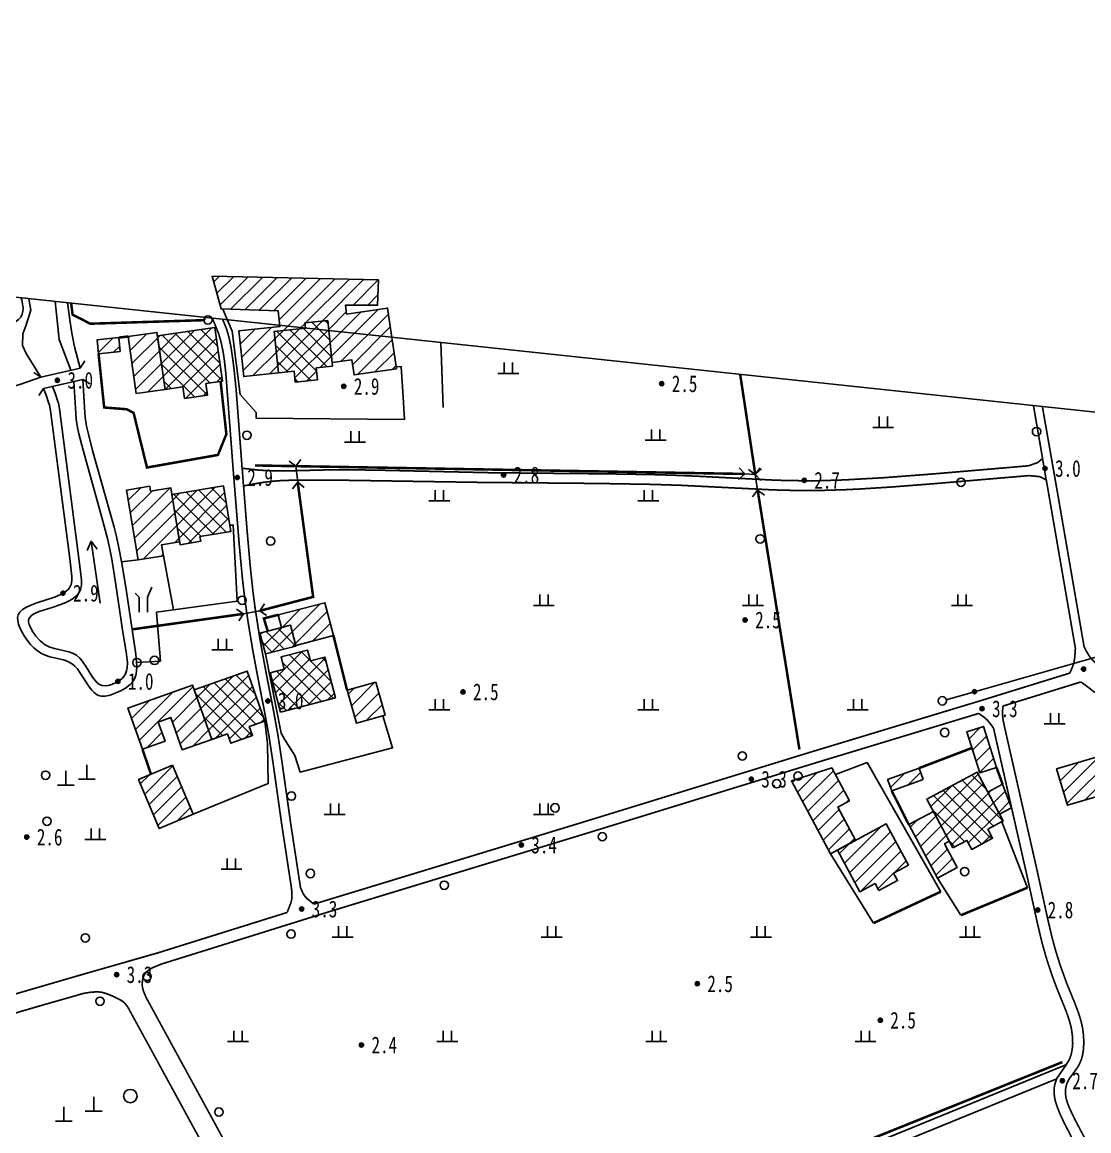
# Model space of a CAD drawing. Header units: metres. Extents: x 494039 to 619385, y 3351420 to 3402703.
# Drawn here: x 590473.4 to 590728.4, y 3393022.2 to 3393287.4 of the extents above; entities that cross this region are included whole.
import ezdxf
from ezdxf.enums import TextEntityAlignment as Align

# ---------------------------------------------------------------- set-up
doc = ezdxf.new("R2010")
doc.units = ezdxf.units.M
for name, pattern in [('2180', [0]), ('2430', [0]), ('2450', [0]), ('4410a', [0]), ('8521', [0]), ('9610', [0])]:
    doc.linetypes.add(name, pattern=pattern)
for name, color, linetype in [('210100', 130, 'Continuous'), ('220200', 130, 'Continuous'), ('220900', 130, '2180'), ('261301', 141, 'Continuous'), ('310300', 8, 'Continuous'), ('310500', 8, 'Continuous'), ('340703', 8, 'Continuous'), ('380201', 8, '2430'), ('380202', 8, '2450'), ('420500', 8, 'Continuous'), ('440100', 8, 'Continuous'), ('450502', 8, 'Continuous'), ('510301', 8, 'Continuous'), ('520101', 8, 'Continuous'), ('720100', 8, 'Continuous'), ('760201', 8, '8521'), ('810100', 8, '9610'), ('810302', 8, 'Continuous'), ('810501', 8, 'Continuous'), ('810504', 8, 'Continuous'), ('范围线', 8, 'Continuous')]:
    doc.layers.add(name, color=color, linetype=linetype)
pattern_1 = [(45, (0, 0), (-1.767766953, 1.767766953), []), (135, (0, 0), (-1.767766953, -1.767766953), [])]
pattern_2 = [(45, (0, 0), (-1.767766953, 1.767766953), [])]

# ---------------------------------------------------------------- blocks, each defined once
blk = doc.blocks.new('of')
at = {"color": 0, "linetype": 'Continuous'}
for p, q in [((0, 0), (0, 1.7)), ((-1, 0), (1, 0))]:
    blk.add_line(p, q, dxfattribs=at)
blk = doc.blocks.new('gc170')
at = {"linetype": 'Continuous'}
blk.add_circle((0, 0), 0.5, dxfattribs=at)
blk = doc.blocks.new('gu')
at = {"flags": 128}
for points in [[(3.75, 0), (-3.75, 0)], [(2.71, -0.6), (3.75, 0), (3.75, 0), (2.71, 0.6)]]:
    blk.add_lwpolyline(points, dxfattribs=at)
blk = doc.blocks.new('p_point')
for radius in [0.25, 0.2, 0.15, 0.1, 0.05]:
    blk.add_circle((0, 0), radius)
blk.add_point((0, 0))
blk = doc.blocks.new('vm')
at = {"linetype": 'Continuous'}
for p, q in [((1.25, 0), (-1.25, 0)), ((-0.5, 0), (-0.5, 1.3)), ((0.5, 1.3), (0.5, 0))]:
    blk.add_line(p, q, dxfattribs=at)
blk = doc.blocks.new('v1')
blk.add_circle((0, 0), 0.8)
blk = doc.blocks.new('gc246')
for p, q in [((0.5, 1.8), (1, 3)), ((-0.5, 1.8), (-1, 2.3)), ((-0.5, 1.8), (-0.5, 0)), ((0.5, 1.8), (0.5, 0))]:
    blk.add_line(p, q)
blk = doc.blocks.new('tx')
h = blk.add_hatch(color=256)
edge = h.paths.add_edge_path()
edge.add_arc((4, 0), 0.25, 0, 360)
blk.add_line((0.5, 0), (4, 0))
for centre, radius in [((0, 0), 0.5), ((4, 0), 0.25)]:
    blk.add_circle(centre, radius)
blk = doc.blocks.new('1-3&1-4')
at = {"layer": '310300', "linetype": 'Continuous'}
h = blk.add_hatch(dxfattribs=at)
h.set_pattern_fill('ANSI31', color=8, scale=20, style=0)
h.set_pattern_definition(pattern_2)
h.paths.add_polyline_path([(590534.6938, 3393203.4963), (590526.3878, 3393202.6272), (590525.2424, 3393213.5731), (590535.0282, 3393214.5971), (590534.636, 3393218.3448), (590521.0011, 3393218.7973), (590518.8243, 3393226.6216), (590558.5683, 3393225.7297), (590558.389, 3393219.6964), (590550.7309, 3393219.7363), (590550.9604, 3393217.5698), (590560.752, 3393218.9954), (590562.8626, 3393204.4993), (590552.7422, 3393203.0259), (590552.214, 3393206.6536), (590547.5212, 3393205.9703), (590546.4692, 3393216.0234), (590541.018, 3393215.453), (590541.1459, 3393214.2308), (590533.6526, 3393213.4467)])
h = blk.add_hatch(dxfattribs=at)
h.set_pattern_fill('ANSI31', color=8, scale=20, style=0)
h.set_pattern_definition(pattern_2)
h.paths.add_polyline_path([(590507.5788, 3393199.5532), (590500.6732, 3393198.5585), (590498.7072, 3393212.2074), (590505.6128, 3393213.202)])
h = blk.add_hatch(dxfattribs=at)
h.set_pattern_fill('ANSI31', color=8, scale=20, style=0)
h.set_pattern_definition(pattern_2)
h.paths.add_polyline_path([(590496.8692, 3393208.6267), (590491.6679, 3393208.0682), (590491.3111, 3393211.3911), (590496.5125, 3393211.9496)])
h = blk.add_hatch(dxfattribs=at)
h.set_pattern_fill('ANSI31', color=8, scale=20, style=0)
h.set_pattern_definition(pattern_2)
h.paths.add_polyline_path([(590511.0447, 3393163.0928), (590506.7278, 3393162.3844), (590507.1564, 3393159.7728), (590501.0968, 3393158.7783), (590498.3543, 3393175.4892), (590503.9216, 3393176.4029), (590504.1123, 3393175.2409), (590508.9215, 3393176.0301)])
h = blk.add_hatch(dxfattribs=at)
h.set_pattern_fill('ANSI31', color=8, scale=20, style=0)
h.set_pattern_definition(pattern_2)
h.paths.add_polyline_path([(590535.4194, 3393142.6182), (590534.6359, 3393145.6432), (590545.7955, 3393148.5338), (590547.8327, 3393140.6685), (590538.7934, 3393138.3271), (590537.5397, 3393143.1673)])
h = blk.add_hatch(dxfattribs=at)
h.set_pattern_fill('ANSI31', color=8, scale=20, style=0)
h.set_pattern_definition(pattern_2)
h.paths.add_polyline_path([(590518.7397, 3393115.8453), (590511.6898, 3393113.3489), (590508.9644, 3393121.0458), (590505.9369, 3393119.9737), (590507.5598, 3393115.3907), (590502.1596, 3393113.4785), (590498.6663, 3393123.3442), (590514.1438, 3393128.8247)])
h = blk.add_hatch(dxfattribs=at)
h.set_pattern_fill('ANSI31', color=8, scale=20, style=0)
h.set_pattern_definition(pattern_2)
h.paths.add_polyline_path([(590557.9228, 3393129.5674), (590560.1594, 3393121.6099), (590553.3139, 3393119.6858), (590551.0773, 3393127.6434)])
h = blk.add_hatch(dxfattribs=at)
h.set_pattern_fill('ANSI31', color=8, scale=20, style=0)
h.set_pattern_definition(pattern_2)
h.paths.add_polyline_path([(590706.3563, 3393109.0997), (590703.2627, 3393118.9306), (590699.2548, 3393117.6693), (590702.3484, 3393107.8385)])
h = blk.add_hatch(dxfattribs=at)
h.set_pattern_fill('ANSI31', color=8, scale=20, style=0)
h.set_pattern_definition(pattern_2)
h.paths.add_polyline_path([(590739.0918, 3393104.7689), (590723.2908, 3393100.0822), (590720.7159, 3393108.7633), (590736.5169, 3393113.45)])
h = blk.add_hatch(dxfattribs=at)
h.set_pattern_fill('ANSI31', color=8, scale=20, style=0)
h.set_pattern_definition(pattern_2)
h.paths.add_polyline_path([(590509.3554, 3393109.671), (590514.2585, 3393097.9397), (590506.1233, 3393094.5396), (590501.2202, 3393106.2708)])
h = blk.add_hatch(dxfattribs=at)
h.set_pattern_fill('ANSI31', color=8, scale=20, style=0)
h.set_pattern_definition(pattern_2)
h.paths.add_polyline_path([(590672.666, 3393091.7113), (590668.4085, 3393099.6672), (590671.1744, 3393101.1473), (590666.9633, 3393109.0167), (590657.3352, 3393105.9323), (590666.6641, 3393088.4995)])
h = blk.add_hatch(dxfattribs=at)
h.set_pattern_fill('ANSI31', color=8, scale=20, style=0)
h.set_pattern_definition(pattern_2)
h.paths.add_polyline_path([(590688.8454, 3393106.2682), (590681.2958, 3393103.5378), (590680.3185, 3393106.24), (590687.8682, 3393108.9704)])
h = blk.add_hatch(dxfattribs=at)
h.set_pattern_fill('ANSI31', color=8, scale=20, style=0)
h.set_pattern_definition(pattern_2)
h.paths.add_polyline_path([(590704.2797, 3393103.2415), (590707.8154, 3393105.1335), (590709.933, 3393099.4994), (590707.0949, 3393097.9807)])
h = blk.add_hatch(dxfattribs=at)
h.set_pattern_fill('ANSI31', color=8, scale=20, style=0)
h.set_pattern_definition(pattern_2)
h.paths.add_polyline_path([(590695.0501, 3393091.483), (590693.954, 3393090.8964), (590696.9842, 3393085.2339), (590692.2222, 3393082.6856), (590685.3927, 3393095.4478), (590691.2508, 3393098.5827)])
h = blk.add_hatch(dxfattribs=at)
h.set_pattern_fill('ANSI31', color=8, scale=20, style=0)
h.set_pattern_definition(pattern_2)
h.paths.add_polyline_path([(590678.2238, 3393079.6639), (590677.3223, 3393081.3484), (590673.6463, 3393079.3812), (590668.2988, 3393089.3742), (590679.9947, 3393095.6331), (590685.2763, 3393085.7634), (590681.727, 3393083.864), (590682.6943, 3393082.0563)])
at = {"layer": '310500', "linetype": 'Continuous'}
h = blk.add_hatch(dxfattribs=at)
h.set_pattern_fill('ANSI37', color=8, scale=20, style=0)
h.set_pattern_definition(pattern_1)
h.paths.add_polyline_path([(590541.1459, 3393214.2308), (590541.018, 3393215.453), (590546.4692, 3393216.0234), (590547.6065, 3393205.1545), (590543.7027, 3393204.746), (590544.0046, 3393201.8601), (590538.7051, 3393201.3056), (590538.4349, 3393203.8878), (590534.6938, 3393203.4963), (590533.6526, 3393213.4467)])
h = blk.add_hatch(dxfattribs=at)
h.set_pattern_fill('ANSI37', color=8, scale=20, style=0)
h.set_pattern_definition(pattern_1)
h.paths.add_polyline_path([(590517.3524, 3393200.961), (590517.7503, 3393198.1991), (590512.2409, 3393197.4055), (590511.8431, 3393200.1674), (590507.5788, 3393199.5532), (590505.7299, 3393212.3889), (590519.4674, 3393214.3676), (590521.3162, 3393201.5319)])
h = blk.add_hatch(dxfattribs=at)
h.set_pattern_fill('ANSI37', color=8, scale=20, style=0)
h.set_pattern_definition(pattern_1)
h.paths.add_polyline_path([(590515.8934, 3393164.3891), (590516.0849, 3393163.2222), (590511.1562, 3393162.4134), (590509.1843, 3393174.4283), (590521.545, 3393176.4569), (590523.3254, 3393165.6088)])
h = blk.add_hatch(dxfattribs=at)
h.set_pattern_fill('ANSI37', color=8, scale=20, style=0)
h.set_pattern_definition(pattern_1)
h.paths.add_polyline_path([(590530.2584, 3393141.2814), (590537.5397, 3393143.1673), (590538.836, 3393138.1627), (590531.5547, 3393136.2767)])
h = blk.add_hatch(dxfattribs=at)
h.set_pattern_fill('ANSI37', color=8, scale=20, style=0)
h.set_pattern_definition(pattern_1)
h.paths.add_polyline_path([(590535.1623, 3393122.3491), (590532.7246, 3393131.7601), (590536.0807, 3393132.6294), (590535.3158, 3393135.5825), (590541.637, 3393137.2198), (590542.3084, 3393134.6276), (590545.7466, 3393135.5182), (590548.2777, 3393125.7463)])
h = blk.add_hatch(dxfattribs=at)
h.set_pattern_fill('ANSI37', color=8, scale=20, style=0)
h.set_pattern_definition(pattern_1)
h.paths.add_polyline_path([(590531.4137, 3393120.2295), (590527.7094, 3393118.9178), (590528.4779, 3393116.7475), (590523.2786, 3393114.9065), (590522.4775, 3393117.1688), (590518.7397, 3393115.8453), (590514.5375, 3393127.7128), (590527.1789, 3393132.1891)])
h = blk.add_hatch(dxfattribs=at)
h.set_pattern_fill('ANSI37', color=8, scale=20, style=0)
h.set_pattern_definition(pattern_1)
h.paths.add_polyline_path([(590695.9119, 3393089.8725), (590689.6695, 3393101.5376), (590701.736, 3393107.9948), (590707.9784, 3393096.3297), (590704.2549, 3393094.3371), (590705.4058, 3393092.1864), (590700.431, 3393089.5243), (590699.2801, 3393091.675)])
at = {"layer": '210100', "color": 141, "linetype": 'Continuous', "elevation": 2.8973, "flags": 128}
for points in [[(590474.9834, 3393221.2571), (590475.4695, 3393218.5385), (590474.2424, 3393214.7377), (590473.5566, 3393212.82), (590473.4566, 3393210.0511), (590474.3738, 3393208.1354), (590477.8434, 3393202.5233)], [(590485.0283, 3393204.1541), (590482.2063, 3393211.4566), (590481.2879, 3393220.5866)]]:
    blk.add_lwpolyline(points, dxfattribs=at)
at = {"layer": '210100', "color": 141, "linetype": 'Continuous', "flags": 128}
blk.add_lwpolyline([(590480.6278, 3393200.2869), (590481.2671, 3393198.6785), (590481.878, 3393196.9387), (590482.0816, 3393196.2338), (590482.3641, 3393194.9211), (590487.3627, 3393155.9709), (590487.563, 3393153.922), (590487.5475, 3393152.7743), (590487.4956, 3393152.3581), (590487.3176, 3393151.6576), (590486.9922, 3393150.994), (590486.436, 3393150.2943), (590486.1, 3393149.978), (590485.3299, 3393149.4016), (590484.4489, 3393148.8882), (590483.8096, 3393148.5747), (590482.4279, 3393148.0034), (590480.544, 3393147.3687), (590477.491, 3393146.4414), (590476.179, 3393145.8682), (590475.6153, 3393145.4862), (590475.1478, 3393144.9541), (590474.9518, 3393144.405), (590474.9438, 3393143.9934), (590475.0734, 3393143.3607), (590475.2069, 3393142.9744), (590475.7537, 3393141.8335), (590476.6427, 3393140.5201), (590477.7003, 3393139.3982), (590478.4894, 3393138.767), (590478.9083, 3393138.4903), (590480.038, 3393137.9233), (590481.0943, 3393137.5855), (590484.5265, 3393136.8144), (590485.4303, 3393136.4987), (590486.3794, 3393135.9836), (590487.2087, 3393135.2527), (590487.8523, 3393134.4661), (590488.6706, 3393133.2267), (590490.2242, 3393130.7003), (590490.8165, 3393129.9224), (590491.3271, 3393129.3976), (590491.8829, 3393128.9884), (590492.4967, 3393128.7242), (590493.2065, 3393128.6367), (590493.9557, 3393128.7266), (590494.8346, 3393128.9842), (590495.8875, 3393129.4493), (590496.6686, 3393129.9156), (590497.3011, 3393130.4208), (590497.7421, 3393130.9053), (590498.1011, 3393131.4939), (590498.3637, 3393132.2243), (590498.5045, 3393133.0132), (590498.5448, 3393134.1334), (590498.5052, 3393134.862), (590498.2574, 3393136.808), (590497.4996, 3393141.5064), (590495.7497, 3393153.339), (590494.8398, 3393158.9205), (590494.2946, 3393161.7043), (590493.7828, 3393163.9256), (590492.4736, 3393168.9178), (590487.9564, 3393185.0093), (590486.9685, 3393188.9174), (590486.6302, 3393190.4579), (590486.3289, 3393192.4556), (590486.1956, 3393193.7975), (590485.7308, 3393201.4451)], dxfattribs=at)
at = {"layer": '220200', "color": 141, "linetype": 'Continuous', "const_width": 0.6, "flags": 128}
for points, elevation in [([(590648.6872, 3393179.2183), (590645.069, 3393203.1675)], 3.0987), ([(590646.1569, 3393179.3333), (590529.051, 3393181.3678)], 3.0987), ([(590539.2758, 3393177.3353), (590542.9691, 3393149.9273), (590530.2007, 3393146.5876)], 2.9973), ([(590659.2275, 3393113.4418), (590649.2426, 3393175.4644)], 3.0987)]:
    blk.add_lwpolyline(points, dxfattribs=dict(at, elevation=elevation))
for points in [[(590526.3257, 3393145.8686), (590499.6528, 3393142.1489)], [(590547.56, 3392974.7869), (590550.0299, 3392970.5884), (590560.3755, 3392973.5989), (590722.1116, 3393038.6496)]]:
    blk.add_lwpolyline(points, dxfattribs=at)
at = {"layer": '220900', "color": 141, "linetype": 'Continuous'}
for p, q in [((590538.7912, 3393181.1986), (590537.212, 3393182.4258)), ((590538.7912, 3393181.1986), (590540.0184, 3393182.7778)), ((590646.1569, 3393179.3333), (590644.8084, 3393180.8103)), ((590648.6872, 3393179.2183), (590649.8792, 3393180.8243)), ((590646.1569, 3393179.3333), (590644.6799, 3393177.9848)), ((590648.6872, 3393179.2183), (590647.0812, 3393180.4103)), ((590648.6872, 3393179.2183), (590650.1642, 3393180.5668)), ((590648.6872, 3393179.2183), (590650.0357, 3393177.7413)), ((590539.2758, 3393177.3353), (590538.0486, 3393175.7561)), ((590539.2758, 3393177.3353), (590540.855, 3393176.1081)), ((590649.2426, 3393175.4644), (590648.0506, 3393173.8584)), ((590649.2426, 3393175.4644), (590650.8486, 3393174.2724)), ((590526.3257, 3393145.8686), (590524.6772, 3393147.0011)), ((590530.2007, 3393146.5876), (590531.3332, 3393148.2361)), ((590530.2007, 3393146.5876), (590531.8492, 3393145.4551)), ((590526.3257, 3393145.8686), (590525.1932, 3393144.2201))]:
    blk.add_line(p, q, dxfattribs=at)
at = {"layer": '220900', "color": 141, "linetype": '2180', "flags": 128}
for points, elevation in [([(590538.7912, 3393181.1986), (590539.2758, 3393177.3353)], 2.9973), ([(590646.1569, 3393179.3333), (590648.6872, 3393179.2183)], 3.0987), ([(590648.6872, 3393179.2183), (590649.2426, 3393175.4644)], 3.0987), ([(590530.2007, 3393146.5876), (590526.3257, 3393145.8686)], 2.505)]:
    blk.add_lwpolyline(points, dxfattribs=dict(at, elevation=elevation))
at = {"layer": '310300', "color": 8, "linetype": 'Continuous', "flags": 128}
for points in [[(590534.6938, 3393203.4963), (590526.3878, 3393202.6272), (590525.2424, 3393213.5731), (590535.0282, 3393214.5971), (590534.636, 3393218.3448), (590521.0011, 3393218.7973), (590518.8243, 3393226.6216), (590558.5683, 3393225.7297), (590558.389, 3393219.6964), (590550.7309, 3393219.7363), (590550.9604, 3393217.5698), (590560.752, 3393218.9954), (590562.8626, 3393204.4993), (590552.7422, 3393203.0259), (590552.214, 3393206.6536), (590547.5212, 3393205.9703), (590546.4692, 3393216.0234), (590541.018, 3393215.453), (590541.1459, 3393214.2308), (590533.6526, 3393213.4467)], [(590507.5788, 3393199.5532), (590500.6732, 3393198.5585), (590498.7072, 3393212.2074), (590505.6128, 3393213.202)], [(590511.0447, 3393163.0928), (590506.7278, 3393162.3844), (590507.1564, 3393159.7728), (590501.0968, 3393158.7783), (590498.3543, 3393175.4892), (590503.9216, 3393176.4029), (590504.1123, 3393175.2409), (590508.9215, 3393176.0301)], [(590535.4194, 3393142.6182), (590534.6359, 3393145.6432), (590545.7955, 3393148.5338), (590547.8327, 3393140.6685), (590538.7934, 3393138.3271), (590537.5397, 3393143.1673)], [(590518.7397, 3393115.8453), (590511.6898, 3393113.3489), (590508.9644, 3393121.0458), (590505.9369, 3393119.9737), (590507.5598, 3393115.3907), (590502.1596, 3393113.4785), (590498.6663, 3393123.3442), (590514.1438, 3393128.8247)], [(590557.9228, 3393129.5674), (590560.1594, 3393121.6099), (590553.3139, 3393119.6858), (590551.0773, 3393127.6434)], [(590706.3563, 3393109.0997), (590703.2627, 3393118.9306), (590699.2548, 3393117.6693), (590702.3484, 3393107.8385)], [(590739.0918, 3393104.7689), (590723.2908, 3393100.0822), (590720.7159, 3393108.7633), (590736.5169, 3393113.45)], [(590509.3554, 3393109.671), (590514.2585, 3393097.9397), (590506.1233, 3393094.5396), (590501.2202, 3393106.2708)], [(590672.666, 3393091.7113), (590668.4085, 3393099.6672), (590671.1744, 3393101.1473), (590666.9633, 3393109.0167), (590657.3352, 3393105.9323), (590666.6641, 3393088.4995)], [(590695.0501, 3393091.483), (590693.954, 3393090.8964), (590696.9842, 3393085.2339), (590692.2222, 3393082.6856), (590685.3927, 3393095.4478), (590691.2508, 3393098.5827)], [(590678.2238, 3393079.6639), (590677.3223, 3393081.3484), (590673.6463, 3393079.3812), (590668.2988, 3393089.3742), (590679.9947, 3393095.6331), (590685.2763, 3393085.7634), (590681.727, 3393083.864), (590682.6943, 3393082.0563)]]:
    blk.add_lwpolyline(points, close=True, dxfattribs=at)
for points, elevation in [([(590496.8692, 3393208.6267), (590491.6679, 3393208.0682), (590491.3111, 3393211.3911), (590496.5125, 3393211.9496)], 6.7466), ([(590688.8454, 3393106.2682), (590681.2958, 3393103.5378), (590680.3185, 3393106.24), (590687.8682, 3393108.9704)], 5.4611), ([(590704.2797, 3393103.2415), (590707.8154, 3393105.1335), (590709.933, 3393099.4994), (590707.0949, 3393097.9807)], 6.2794)]:
    blk.add_lwpolyline(points, close=True, dxfattribs=dict(at, elevation=elevation))
at = {"layer": '310500', "color": 8, "linetype": 'Continuous', "flags": 128}
for points in [[(590541.1459, 3393214.2308), (590541.018, 3393215.453), (590546.4692, 3393216.0234), (590547.6065, 3393205.1545), (590543.7027, 3393204.746), (590544.0046, 3393201.8601), (590538.7051, 3393201.3056), (590538.4349, 3393203.8878), (590534.6938, 3393203.4963), (590533.6526, 3393213.4467)], [(590517.3524, 3393200.961), (590517.7503, 3393198.1991), (590512.2409, 3393197.4055), (590511.8431, 3393200.1674), (590507.5788, 3393199.5532), (590505.7299, 3393212.3889), (590519.4674, 3393214.3676), (590521.3162, 3393201.5319)], [(590535.1623, 3393122.3491), (590532.7246, 3393131.7601), (590536.0807, 3393132.6294), (590535.3158, 3393135.5825), (590541.637, 3393137.2198), (590542.3084, 3393134.6276), (590545.7466, 3393135.5182), (590548.2777, 3393125.7463)], [(590531.4137, 3393120.2295), (590527.7094, 3393118.9178), (590528.4779, 3393116.7475), (590523.2786, 3393114.9065), (590522.4775, 3393117.1688), (590518.7397, 3393115.8453), (590514.5375, 3393127.7128), (590527.1789, 3393132.1891)], [(590695.9119, 3393089.8725), (590689.6695, 3393101.5376), (590701.736, 3393107.9948), (590707.9784, 3393096.3297), (590704.2549, 3393094.3371), (590705.4058, 3393092.1864), (590700.431, 3393089.5243), (590699.2801, 3393091.675)]]:
    blk.add_lwpolyline(points, close=True, dxfattribs=at)
for points, elevation in [([(590515.8934, 3393164.3891), (590516.0849, 3393163.2222), (590511.1562, 3393162.4134), (590509.1843, 3393174.4283), (590521.545, 3393176.4569), (590523.3254, 3393165.6088)], 10.1996), ([(590530.2584, 3393141.2814), (590537.5397, 3393143.1673), (590538.836, 3393138.1627), (590531.5547, 3393136.2767)], 8.8707)]:
    blk.add_lwpolyline(points, close=True, dxfattribs=dict(at, elevation=elevation))
at = {"layer": '380201', "color": 8, "linetype": '2430', "const_width": 0.6, "flags": 128}
for points in [[(590485.1073, 3393220.1804), (590485.4612, 3393217.4384), (590489.6926, 3393215.27), (590517.1159, 3393216.1295)], [(590491.6679, 3393208.0682), (590493.0054, 3393195.2263), (590498.425, 3393194.8061), (590500.0441, 3393193.9367), (590503.2383, 3393180.8699), (590520.2127, 3393183.8863), (590522.2236, 3393188.8596), (590520.8394, 3393201.4632)], [(590534.6359, 3393145.6432), (590531.1875, 3393144.7788), (590532.0968, 3393141.7575)], [(590551.0773, 3393127.6434), (590547.8327, 3393140.6685)]]:
    blk.add_lwpolyline(points, dxfattribs=at)
for points, elevation in [([(590498.7072, 3393212.2074), (590496.5125, 3393211.9496)], 6.7198), ([(590502.1596, 3393113.4785), (590504.1973, 3393107.5151)], 4.7343), ([(590700.4756, 3393113.7899), (590687.8682, 3393108.9704)], 5.9655), ([(590707.8154, 3393105.1335), (590706.3563, 3393109.0997)], 5.9655), ([(590681.2958, 3393103.5378), (590685.3927, 3393095.4478)], 5.7721), ([(590697.8613, 3393073.7859), (590713.7355, 3393080.3665)], 5.3406), ([(590676.968, 3393071.9059), (590693.0277, 3393079.415)], 5.3406)]:
    blk.add_lwpolyline(points, dxfattribs=dict(at, elevation=elevation))
at = {"layer": '380202', "color": 8, "linetype": '2450', "flags": 128}
for points in [[(590521.3849, 3393218.7846), (590523.575, 3393213.4628), (590525.526, 3393198.3166), (590529.3848, 3393194.0526), (590529.3794, 3393192.6422), (590564.8131, 3393192.3842), (590564.4181, 3393198.9806)], [(590574.0597, 3393195.2629), (590573.4824, 3393210.7812)], [(590507.1564, 3393159.7728), (590509.5818, 3393146.8687), (590524.7961, 3393148.934), (590523.877, 3393167.1204), (590523.082, 3393167.0917)], [(590531.5547, 3393136.2767), (590535.3005, 3393117.366), (590536.1401, 3393115.9301)], [(590514.2585, 3393097.9397), (590532.2178, 3393105.2792), (590532.0492, 3393114.7424), (590531.4137, 3393120.2295)], [(590536.1401, 3393115.9301), (590538.5999, 3393112.0274), (590539.8269, 3393108.02), (590561.9742, 3393113.809), (590559.6317, 3393121.4616)], [(590713.7355, 3393080.3665), (590707.6299, 3393096.1432)], [(590692.2222, 3393082.6856), (590697.8613, 3393073.7859)]]:
    blk.add_lwpolyline(points, dxfattribs=at)
for points, elevation in [([(590517.1159, 3393216.1295), (590516.9128, 3393216.7977)], 5.3698), ([(590564.4181, 3393198.9806), (590564.0362, 3393204.9771), (590562.7897, 3393204.9996)], 4.1951), ([(590693.0277, 3393079.415), (590675.4005, 3393110.2981), (590667.8221, 3393107.4118)], 5.1472), ([(590666.6641, 3393088.4995), (590676.968, 3393071.9059)], 5.4001)]:
    blk.add_lwpolyline(points, dxfattribs=dict(at, elevation=elevation))
at = {"layer": '420500', "color": 8, "linetype": 'Continuous', "const_width": 0.4, "flags": 128}
for points in [[(590723.8851, 3393131.7005), (590702.1655, 3393124.9803), (590662.387, 3393112.9443), (590607.0153, 3393095.899), (590543.1234, 3393076.4314)], [(590726.5412, 3393129.5892), (590707.9042, 3393123.8121)], [(590726.5412, 3393129.5892), (590728.1893, 3393128.3807), (590729.8807, 3393127.0461)], [(590708.2082, 3393119.109), (590707.9443, 3393120.4366), (590707.787, 3393121.652), (590707.7921, 3393122.5432), (590707.9042, 3393123.8121)], [(590702.1212, 3393122.0592), (590663.2071, 3393110.2602), (590607.8371, 3393093.2153), (590547.4206, 3393074.8213), (590506.76, 3393062.1225)], [(590705.6424, 3393118.5306), (590713.6877, 3393083.0302), (590716.1434, 3393071.8132), (590717.1928, 3393067.3818), (590717.9688, 3393064.5687), (590718.5078, 3393062.8013), (590719.6744, 3393059.2924), (590720.7474, 3393056.4016), (590723.0459, 3393050.7097), (590723.7694, 3393048.587), (590724.1817, 3393047.0082), (590724.3461, 3393046.1475), (590724.5301, 3393044.6214), (590724.5698, 3393043.0855), (590724.4676, 3393041.7747), (590724.1973, 3393040.4383), (590723.8687, 3393039.4961), (590723.5243, 3393038.8245), (590723.0045, 3393038.0245)], [(590708.2082, 3393119.109), (590716.1642, 3393084.0152), (590718.6323, 3393072.7247), (590719.6668, 3393068.3332), (590720.4962, 3393065.3018), (590721.5832, 3393061.833), (590723.1575, 3393057.4552), (590725.0837, 3393052.7421), (590725.9768, 3393050.3676), (590726.5394, 3393048.557), (590726.9566, 3393046.6682), (590727.1714, 3393044.9129), (590727.226, 3393043.1407), (590727.1311, 3393041.6208), (590726.9689, 3393040.5388), (590726.6701, 3393039.3499), (590726.137, 3393038.0722), (590725.6308, 3393037.2498), (590723.8425, 3393034.8031), (590723.3725, 3393033.9635), (590723.09, 3393033.2339), (590722.8949, 3393032.3773), (590722.8315, 3393031.1402), (590722.9875, 3393030.0175), (590723.3016, 3393028.9225), (590723.8622, 3393027.5232), (590725.0334, 3393025.0502), (590727.9577, 3393019.4888)], [(590536.7544, 3393074.4449), (590505.9223, 3393064.8013)], [(590505.9223, 3393064.8013), (590486.8867, 3393059.3498), (590464.9843, 3393052.9654), (590446.6962, 3393047.4839), (590400.1085, 3393033.3253), (590354.9789, 3393019.9198)], [(590502.963, 3393054.2393), (590502.3652, 3393055.714), (590502.1637, 3393056.5036), (590502.1006, 3393057.0986), (590502.1038, 3393057.5492), (590502.2197, 3393058.4496), (590502.3119, 3393058.8252), (590502.559, 3393059.476), (590502.7356, 3393059.7803), (590503.127, 3393060.2423), (590504.0068, 3393060.9209), (590504.6952, 3393061.289), (590506.76, 3393062.1225)], [(590488.2524, 3393055.1307), (590477.0863, 3393051.9362), (590466.2301, 3393048.754), (590444.037, 3393042.0703), (590402.2895, 3393029.3971), (590356.2292, 3393015.7119)], [(590488.2524, 3393055.1307), (590489.7352, 3393055.3471), (590491.1328, 3393055.4608), (590491.6412, 3393055.4493), (590492.4792, 3393055.3336), (590493.4724, 3393055.0521), (590494.8945, 3393054.4955), (590496.9238, 3393053.4997), (590497.2947, 3393053.2681), (590497.8299, 3393052.8432), (590498.6267, 3393051.8743)], [(590548.7297, 3392969.7729), (590542.5881, 3392981.0926), (590527.778, 3393008.7512), (590502.963, 3393054.2393)], [(590580.5242, 3392833.4521), (590579.434, 3392847.1613), (590578.6782, 3392854.8419), (590578.0939, 3392859.9563), (590576.9738, 3392868.5438), (590576.3135, 3392873.1604), (590574.8868, 3392882.3776), (590573.5365, 3392890.2559), (590572.4458, 3392896.0159), (590570.8711, 3392903.5825), (590569.3979, 3392910.0426), (590568.6121, 3392913.2621), (590567.0636, 3392919.1409), (590565.5979, 3392924.1342), (590564.3094, 3392928.091), (590563.0164, 3392931.6746), (590561.7262, 3392934.8837), (590560.6255, 3392937.3554), (590559.0389, 3392940.6174), (590556.9757, 3392944.5483), (590549.1828, 3392958.5602), (590546.3406, 3392963.7567), (590523.436, 3393006.3947), (590498.6267, 3393051.8743)], [(590720.7379, 3393034.6429), (590720.3092, 3393033.3293), (590720.1716, 3393032.6436), (590720.1037, 3393031.6491), (590720.2156, 3393030.329), (590720.4886, 3393029.0983), (590720.9505, 3393027.6939), (590721.6402, 3393026.0265), (590722.5879, 3393024.0101), (590724.2817, 3393020.7228)]]:
    blk.add_lwpolyline(points, dxfattribs=at)
at = {"layer": '420500', "color": 8, "linetype": 'Continuous', "const_width": 0.4, "elevation": 3.4292, "flags": 128}
blk.add_lwpolyline([(590702.1212, 3393122.0592), (590703.5586, 3393120.9995), (590704.1884, 3393120.4199), (590704.8732, 3393119.5909), (590705.6424, 3393118.5306)], dxfattribs=at)
at = {"layer": '440100', "color": 8, "linetype": '4410a', "const_width": 0.4, "flags": 128}
for points in [[(590518.8382, 3393216.5929), (590519.5635, 3393214.9351), (590520.3645, 3393212.8953), (590520.8529, 3393211.2714), (590521.1201, 3393210.1712), (590521.5437, 3393207.9382), (590521.7494, 3393206.5257), (590522.0922, 3393203.3895), (590523.8089, 3393180.9048), (590525.2869, 3393162.5385), (590526.0629, 3393154.3123), (590526.6078, 3393149.5878), (590527.4345, 3393143.7856), (590528.5447, 3393137.0894), (590529.8034, 3393130.3678), (590531.4122, 3393122.1484), (590532.4358, 3393116.4571), (590533.3536, 3393110.3981), (590535.4745, 3393095.392), (590537.8281, 3393079.9861)], [(590715.1817, 3393195.7107), (590717.3719, 3393183.0445)], [(590525.9866, 3393180.6913), (590530.1028, 3393180.2412), (590533.7956, 3393180.0591), (590537.5239, 3393180.0843), (590546.5974, 3393180.3092), (590554.1047, 3393180.2988), (590559.1072, 3393180.2251), (590585.0399, 3393179.6345), (590613.8228, 3393179.3531), (590624.9633, 3393179.1584), (590630.5319, 3393178.9808), (590635.3944, 3393178.7609), (590653.0164, 3393177.8674), (590656.0549, 3393177.7685), (590661.297, 3393177.6974), (590663.9555, 3393177.7228), (590670.0322, 3393177.9102), (590679.5217, 3393178.4458), (590691.4908, 3393179.3631), (590713.9684, 3393181.28)], [(590718.2629, 3393177.892), (590725.2157, 3393137.6233)], [(590723.8851, 3393131.7005), (590724.6067, 3393133.3701), (590724.8901, 3393134.3204), (590725.0557, 3393135.3847), (590725.2157, 3393137.6233)], [(590536.7544, 3393074.4449), (590537.6271, 3393076.6858), (590537.8385, 3393077.5121), (590537.917, 3393078.3353), (590537.8281, 3393079.9861)], [(590551.0295, 3392969.4967), (590560.8833, 3392972.7751), (590567.0249, 3392974.9392), (590574.296, 3392977.6513), (590582.8417, 3392980.9874), (590595.9301, 3392986.2735), (590627.2502, 3392999.1433), (590679.1092, 3393020.073), (590723.0045, 3393038.0245)]]:
    blk.add_lwpolyline(points, dxfattribs=at)
at = {"layer": '440100', "color": 8, "linetype": 'Continuous', "const_width": 0.4, "flags": 128}
for points in [[(590521.317, 3393216.3292), (590521.591, 3393215.71), (590522.3156, 3393213.8809), (590522.9018, 3393211.8043), (590523.352, 3393209.5213), (590523.8164, 3393206.3372), (590524.0959, 3393204.0064), (590524.5722, 3393199.3357), (590525.9866, 3393180.6913)], [(590717.3149, 3393195.4838), (590720.9362, 3393174.8435), (590727.2996, 3393137.9831)], [(590526.3374, 3393176.4663), (590528.7111, 3393176.9354), (590531.1391, 3393177.3346), (590533.664, 3393177.6242), (590535.0477, 3393177.7271), (590538.5204, 3393177.8613), (590540.8415, 3393177.8855), (590549.1387, 3393177.8462), (590582.4147, 3393177.3262), (590610.9833, 3393177.0606), (590623.9729, 3393176.8422), (590631.0746, 3393176.6106), (590652.9979, 3393175.5186), (590659.0881, 3393175.3607), (590663.9771, 3393175.3749), (590670.1006, 3393175.5639), (590673.5443, 3393175.7304), (590680.7286, 3393176.1766), (590691.6516, 3393177.0222), (590714.1612, 3393178.9418)], [(590526.3374, 3393176.4663), (590527.1273, 3393166.3846), (590527.9088, 3393157.4732), (590528.6036, 3393150.9877), (590529.116, 3393147.122), (590530.1007, 3393140.7642), (590530.6689, 3393137.4421), (590531.8547, 3393131.0914), (590533.5348, 3393122.5074), (590534.5597, 3393116.8108), (590535.4799, 3393110.7365), (590537.6037, 3393095.7081), (590539.9564, 3393080.3077)], [(590727.2996, 3393137.9831), (590727.8645, 3393136.8878), (590728.4636, 3393135.8866), (590729.0082, 3393135.1866), (590730.4072, 3393133.7359)], [(590539.9564, 3393080.3077), (590540.6169, 3393078.9224), (590541.0399, 3393078.2736), (590541.3732, 3393077.8897)], [(590541.3732, 3393077.8897), (590543.1234, 3393076.4314)], [(590551.7524, 3392967.3409), (590561.6471, 3392970.6328), (590567.8061, 3392972.8035), (590575.0926, 3392975.522), (590583.6565, 3392978.8653), (590596.7732, 3392984.1618), (590628.1071, 3392997.0373), (590668.6356, 3393013.3635), (590720.7379, 3393034.6429)]]:
    blk.add_lwpolyline(points, dxfattribs=at)
at = {"layer": '440100', "color": 8, "linetype": '4410a', "const_width": 0.4, "elevation": 3.0281, "flags": 128}
blk.add_lwpolyline([(590713.9684, 3393181.28), (590716.2189, 3393182.0556), (590717.3719, 3393183.0445)], dxfattribs=at)
at = {"layer": '440100', "color": 8, "linetype": 'Continuous', "const_width": 0.4, "elevation": 3.0281, "flags": 128}
blk.add_lwpolyline([(590714.1612, 3393178.9418), (590716.7017, 3393178.6821), (590718.2629, 3393177.892)], dxfattribs=at)
at = {"layer": '450502', "color": 8, "linetype": 'Continuous'}
for p, q in [((590487.2936, 3393204.6682), (590488.3597, 3393206.3604)), ((590477.8434, 3393202.5233), (590476.1512, 3393203.5894)), ((590487.9128, 3393201.9404), (590489.605, 3393200.8743)), ((590478.4625, 3393199.7954), (590477.3964, 3393198.1032))]:
    blk.add_line(p, q, dxfattribs=at)
at = {"layer": '450502', "color": 8, "linetype": 'Continuous', "flags": 128}
for points in [[(590477.8434, 3393202.5233), (590487.2936, 3393204.6682)], [(590487.9128, 3393201.9404), (590478.4625, 3393199.7954)]]:
    blk.add_lwpolyline(points, dxfattribs=at)
at = {"layer": '520101', "color": 8, "linetype": 'Continuous'}
blk.add_line((590758.2712, 3393143.4943), (590701.0883, 3393127.2509), dxfattribs=at)
at = {"layer": '760201', "color": 8, "linetype": '8521', "flags": 128}
for points in [[(590473.1911, 3393221.4477), (590473.3434, 3393220.8663), (590473.5687, 3393219.5318), (590473.6074, 3393219.0223), (590473.5782, 3393218.1788), (590473.43, 3393217.5185), (590473.0939, 3393216.8651), (590472.5177, 3393216.2462), (590471.7755, 3393215.7136), (590470.9102, 3393215.245), (590470.2027, 3393214.924), (590466.6428, 3393213.5589), (590465.1949, 3393212.9323), (590463.944, 3393212.2022), (590463.2823, 3393211.6249), (590462.8211, 3393210.9661), (590462.6786, 3393210.6263), (590462.5111, 3393209.8877), (590462.5033, 3393208.6662), (590462.7239, 3393207.3548), (590462.9028, 3393206.6797), (590463.3729, 3393205.3164), (590463.9695, 3393203.9691), (590464.6746, 3393202.6796), (590465.4803, 3393201.4947), (590466.0905, 3393200.7722), (590466.6057, 3393200.2904), (590466.998, 3393200.0393), (590467.2912, 3393199.9204), (590467.8784, 3393199.8046), (590468.7458, 3393199.811), (590469.5172, 3393199.9107), (590470.9508, 3393200.2108), (590472.8361, 3393200.7698), (590477.8434, 3393202.5233)], [(590478.4625, 3393199.7954), (590479.1136, 3393198.1923), (590479.7318, 3393196.4569), (590479.9358, 3393195.7531), (590480.2133, 3393194.4412), (590484.773, 3393159.1013), (590485.261, 3393154.8394), (590485.2757, 3393153.7296), (590485.1269, 3393152.8931), (590484.9866, 3393152.5394), (590484.7308, 3393152.1074), (590484.3136, 3393151.6235), (590484.0177, 3393151.3593), (590483.3383, 3393150.881), (590482.4242, 3393150.3922), (590481.1063, 3393149.844), (590476.9352, 3393148.4789), (590475.2898, 3393147.8742), (590474.2644, 3393147.3908), (590473.51, 3393146.9175), (590472.824, 3393146.2737), (590472.4482, 3393145.6219), (590472.3199, 3393145.0245), (590472.3539, 3393144.2511), (590472.545, 3393143.4213), (590472.9284, 3393142.3934), (590473.4682, 3393141.296), (590473.8759, 3393140.591), (590474.5829, 3393139.5379), (590475.3546, 3393138.5784), (590476.1913, 3393137.7185), (590476.6352, 3393137.3293), (590477.826, 3393136.4913), (590478.8617, 3393135.9877), (590480.0292, 3393135.6191), (590483.2791, 3393134.8681), (590483.7989, 3393134.7022), (590484.6657, 3393134.3341), (590485.4055, 3393133.8715), (590486.0266, 3393133.324), (590486.5957, 3393132.6854), (590487.3787, 3393131.6101), (590489.4296, 3393128.3994), (590490.0662, 3393127.581), (590490.6119, 3393127.0237), (590491.2025, 3393126.5816), (590491.851, 3393126.2844), (590492.403, 3393126.1729), (590493.2123, 3393126.1802), (590494.1568, 3393126.3566), (590494.6855, 3393126.5108), (590496.3668, 3393127.1815), (590497.005, 3393127.4919), (590498.1178, 3393128.1288), (590499.2255, 3393128.9802), (590499.9167, 3393129.7725), (590500.2285, 3393130.3127), (590500.4034, 3393130.7317), (590500.5398, 3393131.1705), (590500.7131, 3393132.098), (590500.779, 3393133.4153), (590500.7475, 3393134.2719), (590500.5491, 3393136.2056), (590498.1726, 3393152.2568), (590497.1807, 3393158.3977), (590496.5497, 3393161.6931), (590495.9325, 3393164.3903), (590495.3667, 3393166.6148), (590490.2384, 3393184.9599), (590489.2382, 3393188.874), (590488.8094, 3393190.787), (590488.5003, 3393192.8141), (590488.3853, 3393193.9487), (590487.9128, 3393201.9404)]]:
    blk.add_lwpolyline(points, dxfattribs=at)
at = {"layer": '760201', "color": 8, "linetype": '8521', "elevation": 2.7929, "flags": 128}
blk.add_lwpolyline([(590487.2936, 3393204.6682), (590485.9424, 3393209.7301), (590485.2476, 3393212.9762), (590484.8407, 3393215.608), (590484.2343, 3393220.2732)], dxfattribs=at)
at = {"layer": '810100', "color": 8, "linetype": '9610', "flags": 128}
for points in [[(590525.9866, 3393180.6913), (590526.3374, 3393176.4663)], [(590501.0968, 3393158.7783), (590497.1833, 3393158.3021)]]:
    blk.add_lwpolyline(points, dxfattribs=at)
for points, elevation in [([(590717.3719, 3393183.0445), (590718.2629, 3393177.892)], 3.0281), ([(590509.5818, 3393146.8687), (590505.5092, 3393146.246), (590506.4716, 3393134.583), (590500.8393, 3393134.2227)], 2.7183), ([(590720.7379, 3393034.6429), (590723.0045, 3393038.0245)], 3.0446)]:
    blk.add_lwpolyline(points, dxfattribs=dict(at, elevation=elevation))
at = {"layer": '范围线', "color": 8, "flags": 128}
blk.add_lwpolyline([(580974.9971, 3398172.2884), (580158.1729, 3397748.7629), (583102.2681, 3395406.1495), (589376.9328, 3392493.3034), (594318.9563, 3392016.403), (594002.9657, 3392059.9931), (593709.5027, 3392110.274), (593489.39, 3392154.2585), (593446.55, 3392164.1073), (593184.0367, 3392224.4585), (592856.0894, 3392311.9807), (592630.9821, 3392379.424), (592345.2786, 3392474.0542), (592112.8421, 3392558.6278), (591835.9381, 3392668.5492), (591571.4074, 3392783.2499), (591303.4331, 3392909.9936), (591275.2655, 3392923.316), (591065.2798, 3393031.2284), (591019.813, 3393054.5939), (590886.2864, 3393127.1825), (590776.1303, 3393189.2284), (589711.9005, 3393302.4152), (583546.9224, 3396125.8295)], close=True, dxfattribs=at)
at = {"layer": '261301', "color": 141, "linetype": 'Continuous', "xscale": 2, "yscale": 2, "rotation": 98.42841962552411}
blk.add_blockref('gu', (590490.9591, 3393155.807, 3.0256), dxfattribs=at)
at = {"layer": '340703', "color": 8, "linetype": 'Continuous', "xscale": 2, "yscale": 2}
for p in [(590488.8743, 3393106.3317, 4.1854), (590483.8102, 3393104.8968, 4.2152), (590490.4972, 3393026.9448, 6.4751), (590483.3669, 3393024.521, 6.408)]:
    blk.add_blockref('of', p, dxfattribs=at)
at = {"layer": '510301', "color": 8, "linetype": 'Continuous', "xscale": 2, "yscale": 2}
for p in [(590517.7964, 3393216.1783, 3.8184), (590527.1283, 3393188.59, 3.0067), (590715.9206, 3393189.4826, 2.7174), (590697.8688, 3393177.365, 2.7174), (590649.8485, 3393163.7872, 2.7174), (590532.7872, 3393163.2809, 2.9103), (590525.9815, 3393149.1344, 3.8896), (590505.0369, 3393134.724, 5.6258), (590500.8393, 3393134.2227, 5.3587), (590693.3928, 3393125.0649, 3.2058), (590693.9878, 3393117.4891, 3.5441), (590645.577, 3393111.8728, 3.0099), (590478.9858, 3393107.2594, 3.2651), (590658.8969, 3393107.0595, 4.9152), (590653.8116, 3393105.2334, 3.2058), (590537.7743, 3393102.2817, 3.1346), (590600.8072, 3393099.4682, 3.1346), (590479.3354, 3393096.2664, 3.1227), (590612.1166, 3393092.5654, 3.1346), (590698.7403, 3393084.2263, 3.5142), (590542.3249, 3393083.7652, 3.283), (590574.315, 3393080.9614, 3.1346), (590488.5105, 3393068.35, 2.8378), (590537.7053, 3393069.2734, 3.854), (590503.2381, 3393059.1513, 3.854), (590492.0093, 3393053.2043, 4.0989), (590520.4414, 3393026.7055, 3.283)]:
    blk.add_blockref('gc170', p, dxfattribs=at)
at = {"layer": '520101', "color": 8, "linetype": 'Continuous', "xscale": 2, "yscale": 2, "rotation": 15.85776989500835}
blk.add_blockref('tx', (590693.3928, 3393125.0649), dxfattribs=at)
at = {"layer": '520101', "color": 8, "linetype": 'Continuous', "xscale": 2, "yscale": 2}
blk.add_blockref('gc170', (590693.3928, 3393125.0649), dxfattribs=at)
at = {"layer": '720100', "color": 8, "linetype": 'Continuous', "xscale": 2, "yscale": 2, "zscale": 2}
for p in [(590481.8197, 3393201.7475, 2.9646), (590550.296, 3393200.2808, 2.8585), (590626.3139, 3393200.9253, 2.4927), (590717.9546, 3393180.6437, 2.97), (590524.8293, 3393178.4875, 2.9246), (590588.5016, 3393179.0777, 2.7595), (590660.3845, 3393177.8242, 2.7339), (590483.1693, 3393150.8168, 2.8527), (590646.2538, 3393144.4171, 2.5408), (590727.1646, 3393132.6458, 3.3088), (590496.2832, 3393129.7143, 1), (590578.7903, 3393127.2119, 2.5019), (590532.1374, 3393125.0461, 3.0115), (590702.8846, 3393123.1794, 3.3187), (590647.7187, 3393106.3227, 3.327), (590474.5101, 3393092.4696, 2.6069), (590592.7356, 3393090.576, 3.4062), (590540.2327, 3393075.27, 3.2974), (590716.1908, 3393075.0473, 2.7555), (590495.9829, 3393059.5816, 3.2735), (590634.8127, 3393057.399, 2.4859), (590678.5624, 3393048.6699, 2.473), (590554.5256, 3393042.7556, 2.4499), (590722.083, 3393034.1758, 2.6802)]:
    blk.add_blockref('p_point', p, dxfattribs=at)
at = {"layer": '810302', "color": 8, "linetype": 'Continuous', "xscale": 2, "yscale": 2}
for p in [(590589.6499, 3393203.3803, 3.136), (590679.2626, 3393190.4498, 2.7183), (590552.9584, 3393186.9763, 3.0763), (590624.8653, 3393187.3763, 3.136), (590573.1319, 3393172.8824), (590623.1319, 3393172.8824), (590598.1319, 3393147.8824), (590648.1319, 3393147.8824), (590698.1319, 3393147.8824), (590521.238, 3393137.2752, 3.949), (590573.1319, 3393122.8824), (590623.1319, 3393122.8824), (590673.1319, 3393122.8824), (590720.2306, 3393119.5534, 3.3374), (590548.1319, 3393097.8824), (590598.1319, 3393097.8824), (590490.9002, 3393091.9225, 3.949), (590523.4408, 3393084.7752, 3.949), (590550.0235, 3393068.564), (590600.0235, 3393068.564), (590650.0235, 3393068.564), (590700.0235, 3393068.564), (590525.0235, 3393043.564), (590575.0235, 3393043.564), (590625.0235, 3393043.564), (590675.0235, 3393043.564)]:
    blk.add_blockref('vm', p, dxfattribs=at)
at = {"layer": '810501', "color": 8, "linetype": 'Continuous', "xscale": 2, "yscale": 2}
blk.add_blockref('v1', (590499.2637, 3393030.53), dxfattribs=at)
at = {"layer": '810504', "color": 8, "linetype": 'Continuous', "xscale": 2, "yscale": 2}
blk.add_blockref('gc246', (590502.398, 3393146.2456), dxfattribs=at)
at = {"layer": '720100', "color": 8, "width": 0.75}
for s, p in [('3.0', (590484.2197, 3393201.7475, 2.9646)), ('2.9', (590552.696, 3393200.2808, 2.8585)), ('2.5', (590628.7139, 3393200.9253, 2.4927)), ('2.8', (590590.9016, 3393179.0777, 2.7595)), ('3.0', (590720.3546, 3393180.6437, 2.97)), ('2.9', (590527.2293, 3393178.4875, 2.9246)), ('2.7', (590662.7845, 3393177.8242, 2.7339)), ('2.9', (590485.5693, 3393150.8168, 2.8527)), ('2.5', (590648.6538, 3393144.4171, 2.5408)), ('1.0', (590498.6832, 3393129.7143, 1)), ('2.5', (590581.1903, 3393127.2119, 2.5019)), ('3.0', (590534.5374, 3393125.0461, 3.0115)), ('3.3', (590705.2846, 3393123.1794, 3.3187)), ('3.3', (590650.1187, 3393106.3227, 3.327)), ('2.6', (590476.9101, 3393092.4696, 2.6069)), ('3.4', (590595.1356, 3393090.576, 3.4062)), ('3.3', (590542.6327, 3393075.27, 3.2974)), ('2.8', (590718.5908, 3393075.0473, 2.7555)), ('3.3', (590498.3829, 3393059.5816, 3.2735)), ('2.5', (590637.2127, 3393057.399, 2.4859)), ('2.5', (590680.9624, 3393048.6699, 2.473)), ('2.4', (590556.9256, 3393042.7556, 2.4499)), ('2.7', (590724.483, 3393034.1758, 2.6802))]:
    blk.add_text(s, height=4, dxfattribs=at).set_placement(p, align=Align.MIDDLE_LEFT)

msp = doc.modelspace()

# ---------------------------------------------------------------- block references
msp.add_blockref('1-3&1-4', (0, 0))

doc.saveas('drawing.dxf')
